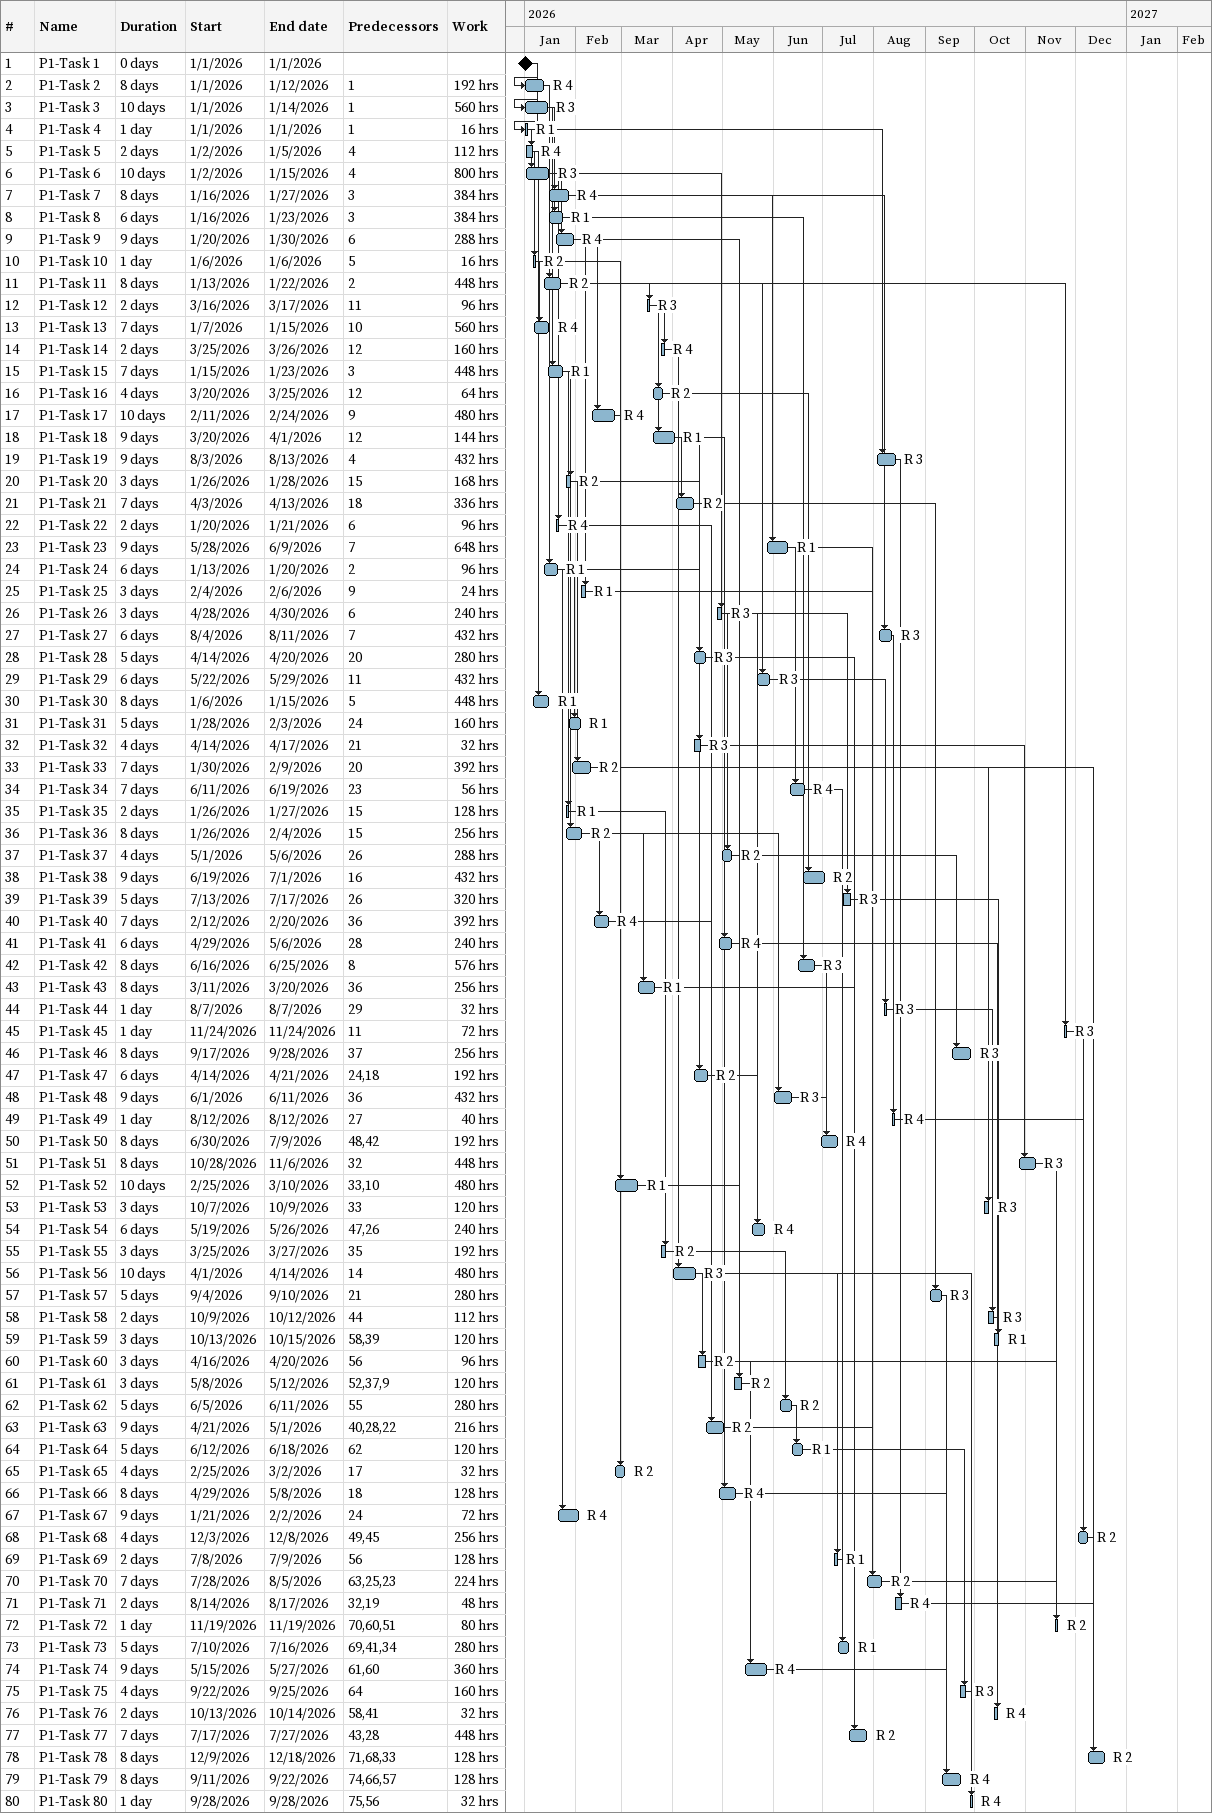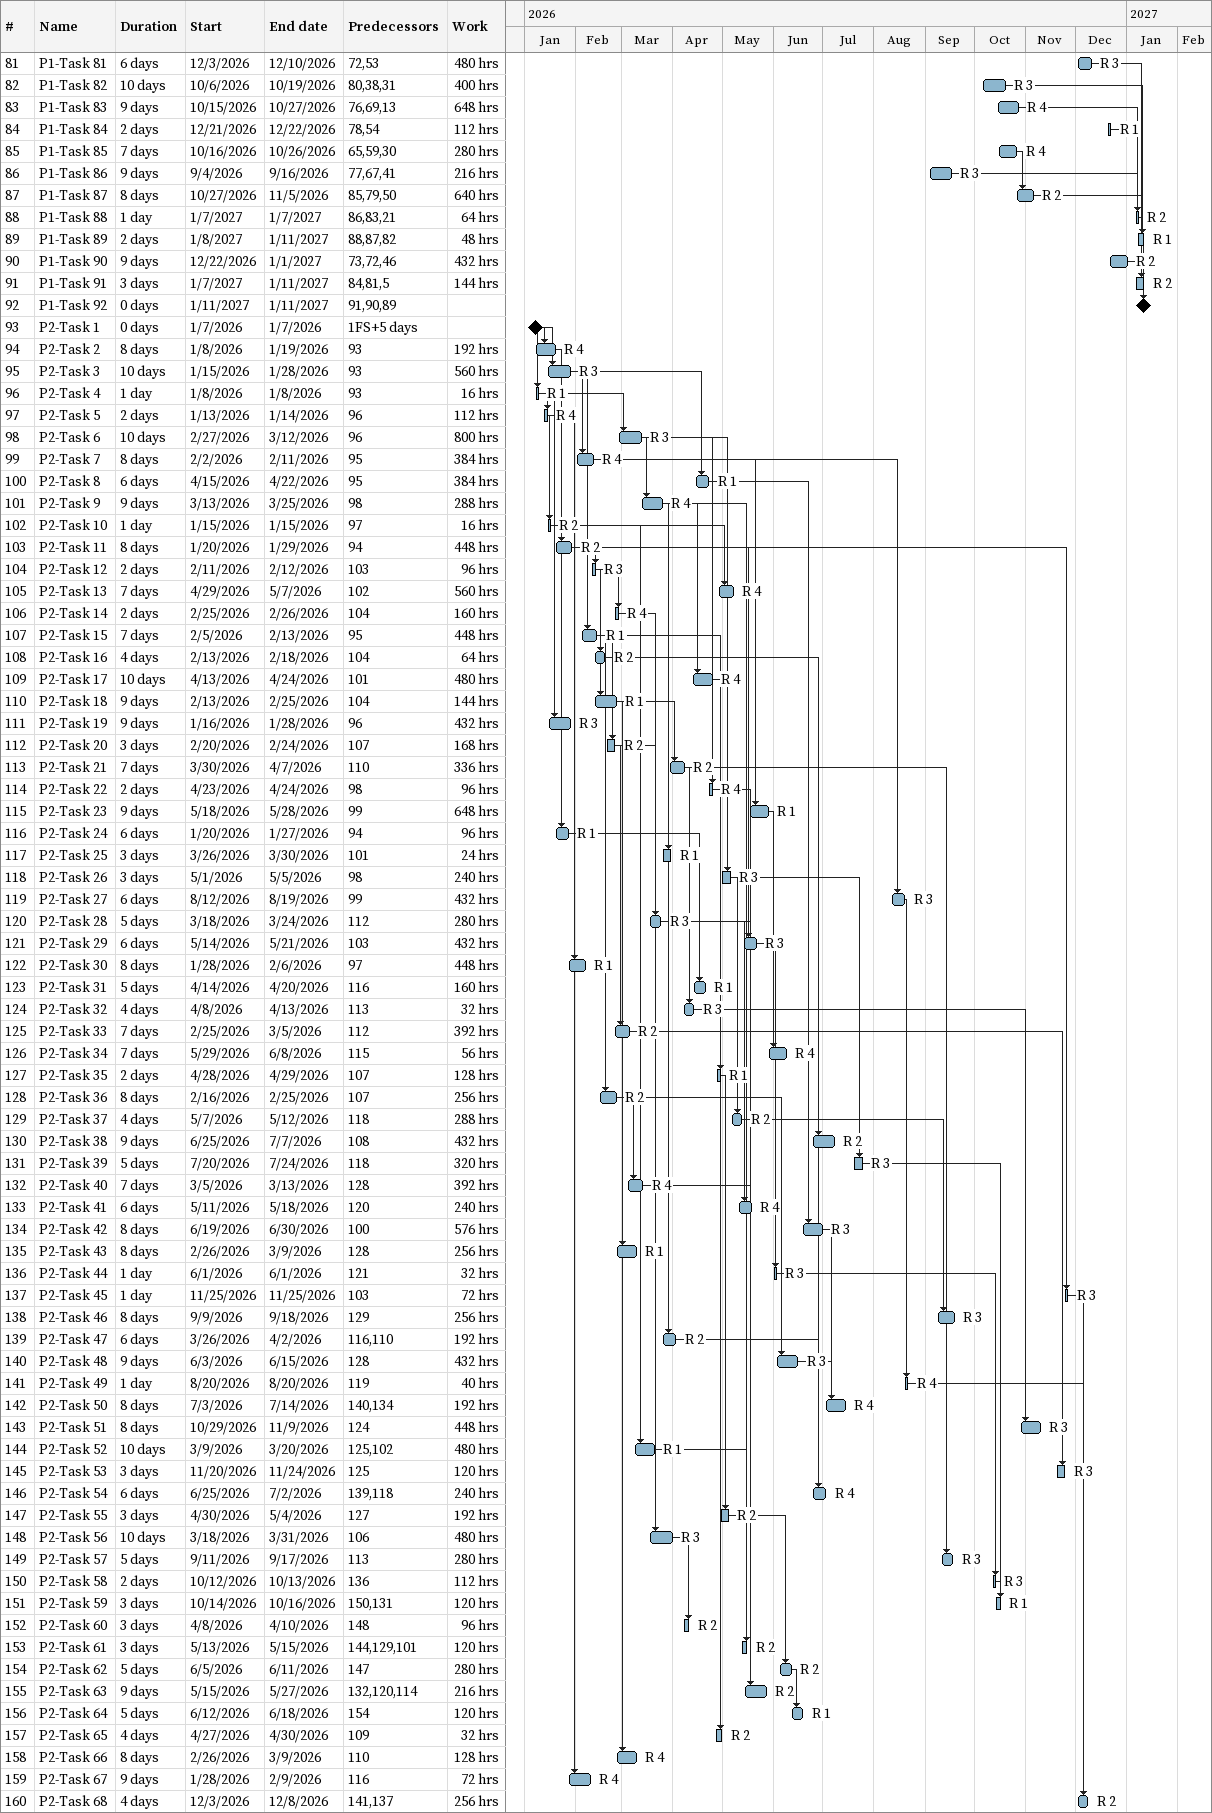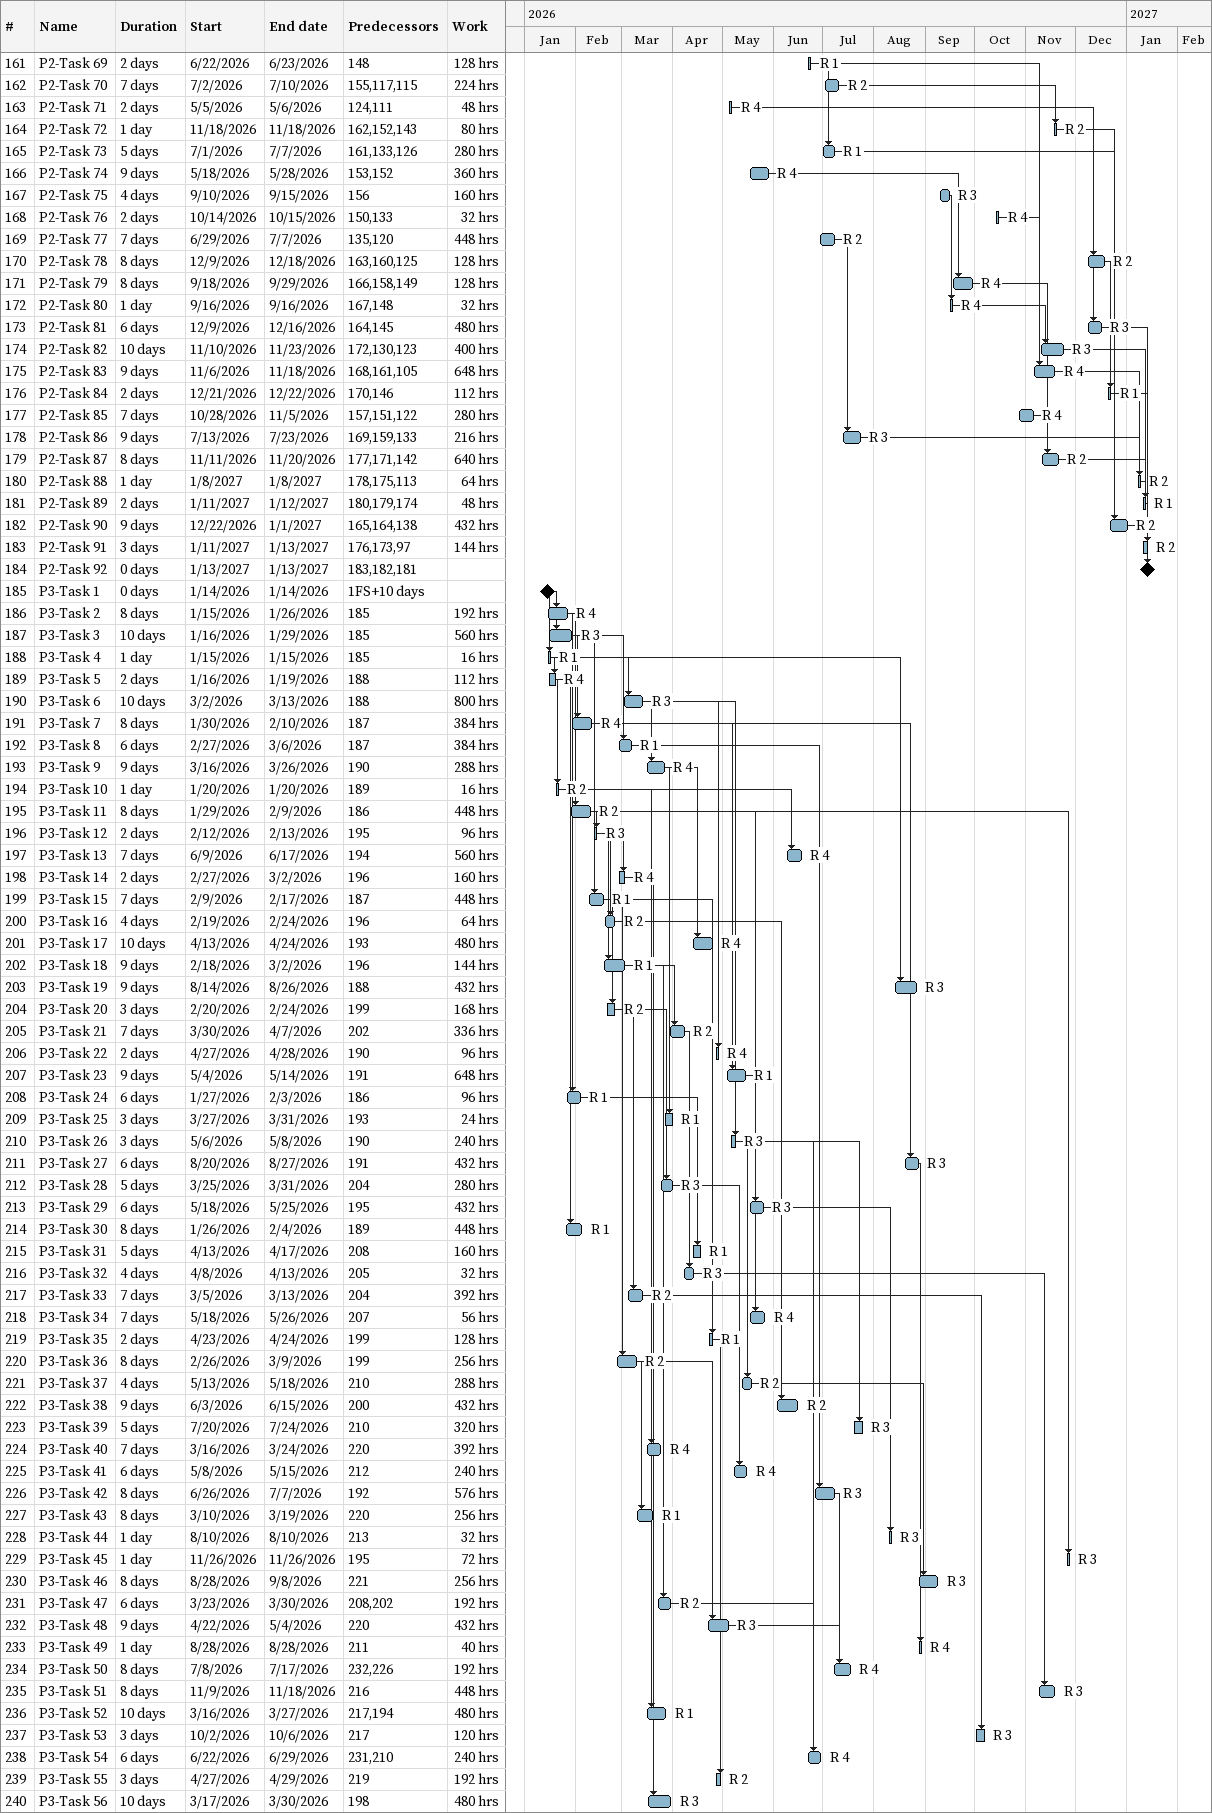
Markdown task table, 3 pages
| ID | Task | Duration | Start | Finish | Predecessors | Resources | Work (h) |
|---|---|---|---|---|---|---|---|
| 1 | P1-Task 1 | 0d | 2026-01-01 | 2026-01-01 |  |  |  |
| 2 | P1-Task 2 | 8d | 2026-01-01 | 2026-01-12 | 1 | R 4 | 192 |
| 3 | P1-Task 3 | 10d | 2026-01-01 | 2026-01-14 | 1 | R 3 | 560 |
| 4 | P1-Task 4 | 1d | 2026-01-01 | 2026-01-01 | 1 | R 1 | 16 |
| 5 | P1-Task 5 | 2d | 2026-01-02 | 2026-01-05 | 4 | R 4 | 112 |
| 6 | P1-Task 6 | 10d | 2026-01-02 | 2026-01-15 | 4 | R 3 | 800 |
| 7 | P1-Task 7 | 8d | 2026-01-16 | 2026-01-27 | 3 | R 4 | 384 |
| 8 | P1-Task 8 | 6d | 2026-01-16 | 2026-01-23 | 3 | R 1 | 384 |
| 9 | P1-Task 9 | 9d | 2026-01-20 | 2026-01-30 | 6 | R 4 | 288 |
| 10 | P1-Task 10 | 1d | 2026-01-06 | 2026-01-06 | 5 | R 2 | 16 |
| 11 | P1-Task 11 | 8d | 2026-01-13 | 2026-01-22 | 2 | R 2 | 448 |
| 12 | P1-Task 12 | 2d | 2026-03-16 | 2026-03-17 | 11 | R 3 | 96 |
| 13 | P1-Task 13 | 7d | 2026-01-07 | 2026-01-15 | 10 | R 4 | 560 |
| 14 | P1-Task 14 | 2d | 2026-03-25 | 2026-03-26 | 12 | R 4 | 160 |
| 15 | P1-Task 15 | 7d | 2026-01-15 | 2026-01-23 | 3 | R 1 | 448 |
| 16 | P1-Task 16 | 4d | 2026-03-20 | 2026-03-25 | 12 | R 2 | 64 |
| 17 | P1-Task 17 | 10d | 2026-02-11 | 2026-02-24 | 9 | R 4 | 480 |
| 18 | P1-Task 18 | 9d | 2026-03-20 | 2026-04-01 | 12 | R 1 | 144 |
| 19 | P1-Task 19 | 9d | 2026-08-03 | 2026-08-13 | 4 | R 3 | 432 |
| 20 | P1-Task 20 | 3d | 2026-01-26 | 2026-01-28 | 15 | R 2 | 168 |
| 21 | P1-Task 21 | 7d | 2026-04-03 | 2026-04-13 | 18 | R 2 | 336 |
| 22 | P1-Task 22 | 2d | 2026-01-20 | 2026-01-21 | 6 | R 4 | 96 |
| 23 | P1-Task 23 | 9d | 2026-05-28 | 2026-06-09 | 7 | R 1 | 648 |
| 24 | P1-Task 24 | 6d | 2026-01-13 | 2026-01-20 | 2 | R 1 | 96 |
| 25 | P1-Task 25 | 3d | 2026-02-04 | 2026-02-06 | 9 | R 1 | 24 |
| 26 | P1-Task 26 | 3d | 2026-04-28 | 2026-04-30 | 6 | R 3 | 240 |
| 27 | P1-Task 27 | 6d | 2026-08-04 | 2026-08-11 | 7 | R 3 | 432 |
| 28 | P1-Task 28 | 5d | 2026-04-14 | 2026-04-20 | 20 | R 3 | 280 |
| 29 | P1-Task 29 | 6d | 2026-05-22 | 2026-05-29 | 11 | R 3 | 432 |
| 30 | P1-Task 30 | 8d | 2026-01-06 | 2026-01-15 | 5 | R 1 | 448 |
| 31 | P1-Task 31 | 5d | 2026-01-28 | 2026-02-03 | 24 | R 1 | 160 |
| 32 | P1-Task 32 | 4d | 2026-04-14 | 2026-04-17 | 21 | R 3 | 32 |
| 33 | P1-Task 33 | 7d | 2026-01-30 | 2026-02-09 | 20 | R 2 | 392 |
| 34 | P1-Task 34 | 7d | 2026-06-11 | 2026-06-19 | 23 | R 4 | 56 |
| 35 | P1-Task 35 | 2d | 2026-01-26 | 2026-01-27 | 15 | R 1 | 128 |
| 36 | P1-Task 36 | 8d | 2026-01-26 | 2026-02-04 | 15 | R 2 | 256 |
| 37 | P1-Task 37 | 4d | 2026-05-01 | 2026-05-06 | 26 | R 2 | 288 |
| 38 | P1-Task 38 | 9d | 2026-06-19 | 2026-07-01 | 16 | R 2 | 432 |
| 39 | P1-Task 39 | 5d | 2026-07-13 | 2026-07-17 | 26 | R 3 | 320 |
| 40 | P1-Task 40 | 7d | 2026-02-12 | 2026-02-20 | 36 | R 4 | 392 |
| 41 | P1-Task 41 | 6d | 2026-04-29 | 2026-05-06 | 28 | R 4 | 240 |
| 42 | P1-Task 42 | 8d | 2026-06-16 | 2026-06-25 | 8 | R 3 | 576 |
| 43 | P1-Task 43 | 8d | 2026-03-11 | 2026-03-20 | 36 | R 1 | 256 |
| 44 | P1-Task 44 | 1d | 2026-08-07 | 2026-08-07 | 29 | R 3 | 32 |
| 45 | P1-Task 45 | 1d | 2026-11-24 | 2026-11-24 | 11 | R 3 | 72 |
| 46 | P1-Task 46 | 8d | 2026-09-17 | 2026-09-28 | 37 | R 3 | 256 |
| 47 | P1-Task 47 | 6d | 2026-04-14 | 2026-04-21 | 24, 18 | R 2 | 192 |
| 48 | P1-Task 48 | 9d | 2026-06-01 | 2026-06-11 | 36 | R 3 | 432 |
| 49 | P1-Task 49 | 1d | 2026-08-12 | 2026-08-12 | 27 | R 4 | 40 |
| 50 | P1-Task 50 | 8d | 2026-06-30 | 2026-07-09 | 48, 42 | R 4 | 192 |
| 51 | P1-Task 51 | 8d | 2026-10-28 | 2026-11-06 | 32 | R 3 | 448 |
| 52 | P1-Task 52 | 10d | 2026-02-25 | 2026-03-10 | 33, 10 | R 1 | 480 |
| 53 | P1-Task 53 | 3d | 2026-10-07 | 2026-10-09 | 33 | R 3 | 120 |
| 54 | P1-Task 54 | 6d | 2026-05-19 | 2026-05-26 | 47, 26 | R 4 | 240 |
| 55 | P1-Task 55 | 3d | 2026-03-25 | 2026-03-27 | 35 | R 2 | 192 |
| 56 | P1-Task 56 | 10d | 2026-04-01 | 2026-04-14 | 14 | R 3 | 480 |
| 57 | P1-Task 57 | 5d | 2026-09-04 | 2026-09-10 | 21 | R 3 | 280 |
| 58 | P1-Task 58 | 2d | 2026-10-09 | 2026-10-12 | 44 | R 3 | 112 |
| 59 | P1-Task 59 | 3d | 2026-10-13 | 2026-10-15 | 58, 39 | R 1 | 120 |
| 60 | P1-Task 60 | 3d | 2026-04-16 | 2026-04-20 | 56 | R 2 | 96 |
| 61 | P1-Task 61 | 3d | 2026-05-08 | 2026-05-12 | 52, 37, 9 | R 2 | 120 |
| 62 | P1-Task 62 | 5d | 2026-06-05 | 2026-06-11 | 55 | R 2 | 280 |
| 63 | P1-Task 63 | 9d | 2026-04-21 | 2026-05-01 | 40, 28, 22 | R 2 | 216 |
| 64 | P1-Task 64 | 5d | 2026-06-12 | 2026-06-18 | 62 | R 1 | 120 |
| 65 | P1-Task 65 | 4d | 2026-02-25 | 2026-03-02 | 17 | R 2 | 32 |
| 66 | P1-Task 66 | 8d | 2026-04-29 | 2026-05-08 | 18 | R 4 | 128 |
| 67 | P1-Task 67 | 9d | 2026-01-21 | 2026-02-02 | 24 | R 4 | 72 |
| 68 | P1-Task 68 | 4d | 2026-12-03 | 2026-12-08 | 49, 45 | R 2 | 256 |
| 69 | P1-Task 69 | 2d | 2026-07-08 | 2026-07-09 | 56 | R 1 | 128 |
| 70 | P1-Task 70 | 7d | 2026-07-28 | 2026-08-05 | 63, 25, 23 | R 2 | 224 |
| 71 | P1-Task 71 | 2d | 2026-08-14 | 2026-08-17 | 32, 19 | R 4 | 48 |
| 72 | P1-Task 72 | 1d | 2026-11-19 | 2026-11-19 | 70, 60, 51 | R 2 | 80 |
| 73 | P1-Task 73 | 5d | 2026-07-10 | 2026-07-16 | 69, 41, 34 | R 1 | 280 |
| 74 | P1-Task 74 | 9d | 2026-05-15 | 2026-05-27 | 61, 60 | R 4 | 360 |
| 75 | P1-Task 75 | 4d | 2026-09-22 | 2026-09-25 | 64 | R 3 | 160 |
| 76 | P1-Task 76 | 2d | 2026-10-13 | 2026-10-14 | 58, 41 | R 4 | 32 |
| 77 | P1-Task 77 | 7d | 2026-07-17 | 2026-07-27 | 43, 28 | R 2 | 448 |
| 78 | P1-Task 78 | 8d | 2026-12-09 | 2026-12-18 | 71, 68, 33 | R 2 | 128 |
| 79 | P1-Task 79 | 8d | 2026-09-11 | 2026-09-22 | 74, 66, 57 | R 4 | 128 |
| 80 | P1-Task 80 | 1d | 2026-09-28 | 2026-09-28 | 75, 56 | R 4 | 32 |
| 81 | P1-Task 81 | 6d | 2026-12-03 | 2026-12-10 | 72, 53 | R 3 | 480 |
| 82 | P1-Task 82 | 10d | 2026-10-06 | 2026-10-19 | 80, 38, 31 | R 3 | 400 |
| 83 | P1-Task 83 | 9d | 2026-10-15 | 2026-10-27 | 76, 69, 13 | R 4 | 648 |
| 84 | P1-Task 84 | 2d | 2026-12-21 | 2026-12-22 | 78, 54 | R 1 | 112 |
| 85 | P1-Task 85 | 7d | 2026-10-16 | 2026-10-26 | 65, 59, 30 | R 4 | 280 |
| 86 | P1-Task 86 | 9d | 2026-09-04 | 2026-09-16 | 77, 67, 41 | R 3 | 216 |
| 87 | P1-Task 87 | 8d | 2026-10-27 | 2026-11-05 | 85, 79, 50 | R 2 | 640 |
| 88 | P1-Task 88 | 1d | 2027-01-07 | 2027-01-07 | 86, 83, 21 | R 2 | 64 |
| 89 | P1-Task 89 | 2d | 2027-01-08 | 2027-01-11 | 88, 87, 82 | R 1 | 48 |
| 90 | P1-Task 90 | 9d | 2026-12-22 | 2027-01-01 | 73, 72, 46 | R 2 | 432 |
| 91 | P1-Task 91 | 3d | 2027-01-07 | 2027-01-11 | 84, 81, 5 | R 2 | 144 |
| 92 | P1-Task 92 | 0d | 2027-01-11 | 2027-01-11 | 91, 90, 89 |  |  |
| 93 | P2-Task 1 | 0d | 2026-01-07 | 2026-01-07 | 1FS+5d |  |  |
| 94 | P2-Task 2 | 8d | 2026-01-08 | 2026-01-19 | 93 | R 4 | 192 |
| 95 | P2-Task 3 | 10d | 2026-01-15 | 2026-01-28 | 93 | R 3 | 560 |
| 96 | P2-Task 4 | 1d | 2026-01-08 | 2026-01-08 | 93 | R 1 | 16 |
| 97 | P2-Task 5 | 2d | 2026-01-13 | 2026-01-14 | 96 | R 4 | 112 |
| 98 | P2-Task 6 | 10d | 2026-02-27 | 2026-03-12 | 96 | R 3 | 800 |
| 99 | P2-Task 7 | 8d | 2026-02-02 | 2026-02-11 | 95 | R 4 | 384 |
| 100 | P2-Task 8 | 6d | 2026-04-15 | 2026-04-22 | 95 | R 1 | 384 |
| 101 | P2-Task 9 | 9d | 2026-03-13 | 2026-03-25 | 98 | R 4 | 288 |
| 102 | P2-Task 10 | 1d | 2026-01-15 | 2026-01-15 | 97 | R 2 | 16 |
| 103 | P2-Task 11 | 8d | 2026-01-20 | 2026-01-29 | 94 | R 2 | 448 |
| 104 | P2-Task 12 | 2d | 2026-02-11 | 2026-02-12 | 103 | R 3 | 96 |
| 105 | P2-Task 13 | 7d | 2026-04-29 | 2026-05-07 | 102 | R 4 | 560 |
| 106 | P2-Task 14 | 2d | 2026-02-25 | 2026-02-26 | 104 | R 4 | 160 |
| 107 | P2-Task 15 | 7d | 2026-02-05 | 2026-02-13 | 95 | R 1 | 448 |
| 108 | P2-Task 16 | 4d | 2026-02-13 | 2026-02-18 | 104 | R 2 | 64 |
| 109 | P2-Task 17 | 10d | 2026-04-13 | 2026-04-24 | 101 | R 4 | 480 |
| 110 | P2-Task 18 | 9d | 2026-02-13 | 2026-02-25 | 104 | R 1 | 144 |
| 111 | P2-Task 19 | 9d | 2026-01-16 | 2026-01-28 | 96 | R 3 | 432 |
| 112 | P2-Task 20 | 3d | 2026-02-20 | 2026-02-24 | 107 | R 2 | 168 |
| 113 | P2-Task 21 | 7d | 2026-03-30 | 2026-04-07 | 110 | R 2 | 336 |
| 114 | P2-Task 22 | 2d | 2026-04-23 | 2026-04-24 | 98 | R 4 | 96 |
| 115 | P2-Task 23 | 9d | 2026-05-18 | 2026-05-28 | 99 | R 1 | 648 |
| 116 | P2-Task 24 | 6d | 2026-01-20 | 2026-01-27 | 94 | R 1 | 96 |
| 117 | P2-Task 25 | 3d | 2026-03-26 | 2026-03-30 | 101 | R 1 | 24 |
| 118 | P2-Task 26 | 3d | 2026-05-01 | 2026-05-05 | 98 | R 3 | 240 |
| 119 | P2-Task 27 | 6d | 2026-08-12 | 2026-08-19 | 99 | R 3 | 432 |
| 120 | P2-Task 28 | 5d | 2026-03-18 | 2026-03-24 | 112 | R 3 | 280 |
| 121 | P2-Task 29 | 6d | 2026-05-14 | 2026-05-21 | 103 | R 3 | 432 |
| 122 | P2-Task 30 | 8d | 2026-01-28 | 2026-02-06 | 97 | R 1 | 448 |
| 123 | P2-Task 31 | 5d | 2026-04-14 | 2026-04-20 | 116 | R 1 | 160 |
| 124 | P2-Task 32 | 4d | 2026-04-08 | 2026-04-13 | 113 | R 3 | 32 |
| 125 | P2-Task 33 | 7d | 2026-02-25 | 2026-03-05 | 112 | R 2 | 392 |
| 126 | P2-Task 34 | 7d | 2026-05-29 | 2026-06-08 | 115 | R 4 | 56 |
| 127 | P2-Task 35 | 2d | 2026-04-28 | 2026-04-29 | 107 | R 1 | 128 |
| 128 | P2-Task 36 | 8d | 2026-02-16 | 2026-02-25 | 107 | R 2 | 256 |
| 129 | P2-Task 37 | 4d | 2026-05-07 | 2026-05-12 | 118 | R 2 | 288 |
| 130 | P2-Task 38 | 9d | 2026-06-25 | 2026-07-07 | 108 | R 2 | 432 |
| 131 | P2-Task 39 | 5d | 2026-07-20 | 2026-07-24 | 118 | R 3 | 320 |
| 132 | P2-Task 40 | 7d | 2026-03-05 | 2026-03-13 | 128 | R 4 | 392 |
| 133 | P2-Task 41 | 6d | 2026-05-11 | 2026-05-18 | 120 | R 4 | 240 |
| 134 | P2-Task 42 | 8d | 2026-06-19 | 2026-06-30 | 100 | R 3 | 576 |
| 135 | P2-Task 43 | 8d | 2026-02-26 | 2026-03-09 | 128 | R 1 | 256 |
| 136 | P2-Task 44 | 1d | 2026-06-01 | 2026-06-01 | 121 | R 3 | 32 |
| 137 | P2-Task 45 | 1d | 2026-11-25 | 2026-11-25 | 103 | R 3 | 72 |
| 138 | P2-Task 46 | 8d | 2026-09-09 | 2026-09-18 | 129 | R 3 | 256 |
| 139 | P2-Task 47 | 6d | 2026-03-26 | 2026-04-02 | 116, 110 | R 2 | 192 |
| 140 | P2-Task 48 | 9d | 2026-06-03 | 2026-06-15 | 128 | R 3 | 432 |
| 141 | P2-Task 49 | 1d | 2026-08-20 | 2026-08-20 | 119 | R 4 | 40 |
| 142 | P2-Task 50 | 8d | 2026-07-03 | 2026-07-14 | 140, 134 | R 4 | 192 |
| 143 | P2-Task 51 | 8d | 2026-10-29 | 2026-11-09 | 124 | R 3 | 448 |
| 144 | P2-Task 52 | 10d | 2026-03-09 | 2026-03-20 | 125, 102 | R 1 | 480 |
| 145 | P2-Task 53 | 3d | 2026-11-20 | 2026-11-24 | 125 | R 3 | 120 |
| 146 | P2-Task 54 | 6d | 2026-06-25 | 2026-07-02 | 139, 118 | R 4 | 240 |
| 147 | P2-Task 55 | 3d | 2026-04-30 | 2026-05-04 | 127 | R 2 | 192 |
| 148 | P2-Task 56 | 10d | 2026-03-18 | 2026-03-31 | 106 | R 3 | 480 |
| 149 | P2-Task 57 | 5d | 2026-09-11 | 2026-09-17 | 113 | R 3 | 280 |
| 150 | P2-Task 58 | 2d | 2026-10-12 | 2026-10-13 | 136 | R 3 | 112 |
| 151 | P2-Task 59 | 3d | 2026-10-14 | 2026-10-16 | 150, 131 | R 1 | 120 |
| 152 | P2-Task 60 | 3d | 2026-04-08 | 2026-04-10 | 148 | R 2 | 96 |
| 153 | P2-Task 61 | 3d | 2026-05-13 | 2026-05-15 | 144, 129, 101 | R 2 | 120 |
| 154 | P2-Task 62 | 5d | 2026-06-05 | 2026-06-11 | 147 | R 2 | 280 |
| 155 | P2-Task 63 | 9d | 2026-05-15 | 2026-05-27 | 132, 120, 114 | R 2 | 216 |
| 156 | P2-Task 64 | 5d | 2026-06-12 | 2026-06-18 | 154 | R 1 | 120 |
| 157 | P2-Task 65 | 4d | 2026-04-27 | 2026-04-30 | 109 | R 2 | 32 |
| 158 | P2-Task 66 | 8d | 2026-02-26 | 2026-03-09 | 110 | R 4 | 128 |
| 159 | P2-Task 67 | 9d | 2026-01-28 | 2026-02-09 | 116 | R 4 | 72 |
| 160 | P2-Task 68 | 4d | 2026-12-03 | 2026-12-08 | 141, 137 | R 2 | 256 |
| 161 | P2-Task 69 | 2d | 2026-06-22 | 2026-06-23 | 148 | R 1 | 128 |
| 162 | P2-Task 70 | 7d | 2026-07-02 | 2026-07-10 | 155, 117, 115 | R 2 | 224 |
| 163 | P2-Task 71 | 2d | 2026-05-05 | 2026-05-06 | 124, 111 | R 4 | 48 |
| 164 | P2-Task 72 | 1d | 2026-11-18 | 2026-11-18 | 162, 152, 143 | R 2 | 80 |
| 165 | P2-Task 73 | 5d | 2026-07-01 | 2026-07-07 | 161, 133, 126 | R 1 | 280 |
| 166 | P2-Task 74 | 9d | 2026-05-18 | 2026-05-28 | 153, 152 | R 4 | 360 |
| 167 | P2-Task 75 | 4d | 2026-09-10 | 2026-09-15 | 156 | R 3 | 160 |
| 168 | P2-Task 76 | 2d | 2026-10-14 | 2026-10-15 | 150, 133 | R 4 | 32 |
| 169 | P2-Task 77 | 7d | 2026-06-29 | 2026-07-07 | 135, 120 | R 2 | 448 |
| 170 | P2-Task 78 | 8d | 2026-12-09 | 2026-12-18 | 163, 160, 125 | R 2 | 128 |
| 171 | P2-Task 79 | 8d | 2026-09-18 | 2026-09-29 | 166, 158, 149 | R 4 | 128 |
| 172 | P2-Task 80 | 1d | 2026-09-16 | 2026-09-16 | 167, 148 | R 4 | 32 |
| 173 | P2-Task 81 | 6d | 2026-12-09 | 2026-12-16 | 164, 145 | R 3 | 480 |
| 174 | P2-Task 82 | 10d | 2026-11-10 | 2026-11-23 | 172, 130, 123 | R 3 | 400 |
| 175 | P2-Task 83 | 9d | 2026-11-06 | 2026-11-18 | 168, 161, 105 | R 4 | 648 |
| 176 | P2-Task 84 | 2d | 2026-12-21 | 2026-12-22 | 170, 146 | R 1 | 112 |
| 177 | P2-Task 85 | 7d | 2026-10-28 | 2026-11-05 | 157, 151, 122 | R 4 | 280 |
| 178 | P2-Task 86 | 9d | 2026-07-13 | 2026-07-23 | 169, 159, 133 | R 3 | 216 |
| 179 | P2-Task 87 | 8d | 2026-11-11 | 2026-11-20 | 177, 171, 142 | R 2 | 640 |
| 180 | P2-Task 88 | 1d | 2027-01-08 | 2027-01-08 | 178, 175, 113 | R 2 | 64 |
| 181 | P2-Task 89 | 2d | 2027-01-11 | 2027-01-12 | 180, 179, 174 | R 1 | 48 |
| 182 | P2-Task 90 | 9d | 2026-12-22 | 2027-01-01 | 165, 164, 138 | R 2 | 432 |
| 183 | P2-Task 91 | 3d | 2027-01-11 | 2027-01-13 | 176, 173, 97 | R 2 | 144 |
| 184 | P2-Task 92 | 0d | 2027-01-13 | 2027-01-13 | 183, 182, 181 |  |  |
| 185 | P3-Task 1 | 0d | 2026-01-14 | 2026-01-14 | 1FS+10d |  |  |
| 186 | P3-Task 2 | 8d | 2026-01-15 | 2026-01-26 | 185 | R 4 | 192 |
| 187 | P3-Task 3 | 10d | 2026-01-16 | 2026-01-29 | 185 | R 3 | 560 |
| 188 | P3-Task 4 | 1d | 2026-01-15 | 2026-01-15 | 185 | R 1 | 16 |
| 189 | P3-Task 5 | 2d | 2026-01-16 | 2026-01-19 | 188 | R 4 | 112 |
| 190 | P3-Task 6 | 10d | 2026-03-02 | 2026-03-13 | 188 | R 3 | 800 |
| 191 | P3-Task 7 | 8d | 2026-01-30 | 2026-02-10 | 187 | R 4 | 384 |
| 192 | P3-Task 8 | 6d | 2026-02-27 | 2026-03-06 | 187 | R 1 | 384 |
| 193 | P3-Task 9 | 9d | 2026-03-16 | 2026-03-26 | 190 | R 4 | 288 |
| 194 | P3-Task 10 | 1d | 2026-01-20 | 2026-01-20 | 189 | R 2 | 16 |
| 195 | P3-Task 11 | 8d | 2026-01-29 | 2026-02-09 | 186 | R 2 | 448 |
| 196 | P3-Task 12 | 2d | 2026-02-12 | 2026-02-13 | 195 | R 3 | 96 |
| 197 | P3-Task 13 | 7d | 2026-06-09 | 2026-06-17 | 194 | R 4 | 560 |
| 198 | P3-Task 14 | 2d | 2026-02-27 | 2026-03-02 | 196 | R 4 | 160 |
| 199 | P3-Task 15 | 7d | 2026-02-09 | 2026-02-17 | 187 | R 1 | 448 |
| 200 | P3-Task 16 | 4d | 2026-02-19 | 2026-02-24 | 196 | R 2 | 64 |
| 201 | P3-Task 17 | 10d | 2026-04-13 | 2026-04-24 | 193 | R 4 | 480 |
| 202 | P3-Task 18 | 9d | 2026-02-18 | 2026-03-02 | 196 | R 1 | 144 |
| 203 | P3-Task 19 | 9d | 2026-08-14 | 2026-08-26 | 188 | R 3 | 432 |
| 204 | P3-Task 20 | 3d | 2026-02-20 | 2026-02-24 | 199 | R 2 | 168 |
| 205 | P3-Task 21 | 7d | 2026-03-30 | 2026-04-07 | 202 | R 2 | 336 |
| 206 | P3-Task 22 | 2d | 2026-04-27 | 2026-04-28 | 190 | R 4 | 96 |
| 207 | P3-Task 23 | 9d | 2026-05-04 | 2026-05-14 | 191 | R 1 | 648 |
| 208 | P3-Task 24 | 6d | 2026-01-27 | 2026-02-03 | 186 | R 1 | 96 |
| 209 | P3-Task 25 | 3d | 2026-03-27 | 2026-03-31 | 193 | R 1 | 24 |
| 210 | P3-Task 26 | 3d | 2026-05-06 | 2026-05-08 | 190 | R 3 | 240 |
| 211 | P3-Task 27 | 6d | 2026-08-20 | 2026-08-27 | 191 | R 3 | 432 |
| 212 | P3-Task 28 | 5d | 2026-03-25 | 2026-03-31 | 204 | R 3 | 280 |
| 213 | P3-Task 29 | 6d | 2026-05-18 | 2026-05-25 | 195 | R 3 | 432 |
| 214 | P3-Task 30 | 8d | 2026-01-26 | 2026-02-04 | 189 | R 1 | 448 |
| 215 | P3-Task 31 | 5d | 2026-04-13 | 2026-04-17 | 208 | R 1 | 160 |
| 216 | P3-Task 32 | 4d | 2026-04-08 | 2026-04-13 | 205 | R 3 | 32 |
| 217 | P3-Task 33 | 7d | 2026-03-05 | 2026-03-13 | 204 | R 2 | 392 |
| 218 | P3-Task 34 | 7d | 2026-05-18 | 2026-05-26 | 207 | R 4 | 56 |
| 219 | P3-Task 35 | 2d | 2026-04-23 | 2026-04-24 | 199 | R 1 | 128 |
| 220 | P3-Task 36 | 8d | 2026-02-26 | 2026-03-09 | 199 | R 2 | 256 |
| 221 | P3-Task 37 | 4d | 2026-05-13 | 2026-05-18 | 210 | R 2 | 288 |
| 222 | P3-Task 38 | 9d | 2026-06-03 | 2026-06-15 | 200 | R 2 | 432 |
| 223 | P3-Task 39 | 5d | 2026-07-20 | 2026-07-24 | 210 | R 3 | 320 |
| 224 | P3-Task 40 | 7d | 2026-03-16 | 2026-03-24 | 220 | R 4 | 392 |
| 225 | P3-Task 41 | 6d | 2026-05-08 | 2026-05-15 | 212 | R 4 | 240 |
| 226 | P3-Task 42 | 8d | 2026-06-26 | 2026-07-07 | 192 | R 3 | 576 |
| 227 | P3-Task 43 | 8d | 2026-03-10 | 2026-03-19 | 220 | R 1 | 256 |
| 228 | P3-Task 44 | 1d | 2026-08-10 | 2026-08-10 | 213 | R 3 | 32 |
| 229 | P3-Task 45 | 1d | 2026-11-26 | 2026-11-26 | 195 | R 3 | 72 |
| 230 | P3-Task 46 | 8d | 2026-08-28 | 2026-09-08 | 221 | R 3 | 256 |
| 231 | P3-Task 47 | 6d | 2026-03-23 | 2026-03-30 | 208, 202 | R 2 | 192 |
| 232 | P3-Task 48 | 9d | 2026-04-22 | 2026-05-04 | 220 | R 3 | 432 |
| 233 | P3-Task 49 | 1d | 2026-08-28 | 2026-08-28 | 211 | R 4 | 40 |
| 234 | P3-Task 50 | 8d | 2026-07-08 | 2026-07-17 | 232, 226 | R 4 | 192 |
| 235 | P3-Task 51 | 8d | 2026-11-09 | 2026-11-18 | 216 | R 3 | 448 |
| 236 | P3-Task 52 | 10d | 2026-03-16 | 2026-03-27 | 217, 194 | R 1 | 480 |
| 237 | P3-Task 53 | 3d | 2026-10-02 | 2026-10-06 | 217 | R 3 | 120 |
| 238 | P3-Task 54 | 6d | 2026-06-22 | 2026-06-29 | 231, 210 | R 4 | 240 |
| 239 | P3-Task 55 | 3d | 2026-04-27 | 2026-04-29 | 219 | R 2 | 192 |
| 240 | P3-Task 56 | 10d | 2026-03-17 | 2026-03-30 | 198 | R 3 | 480 |
